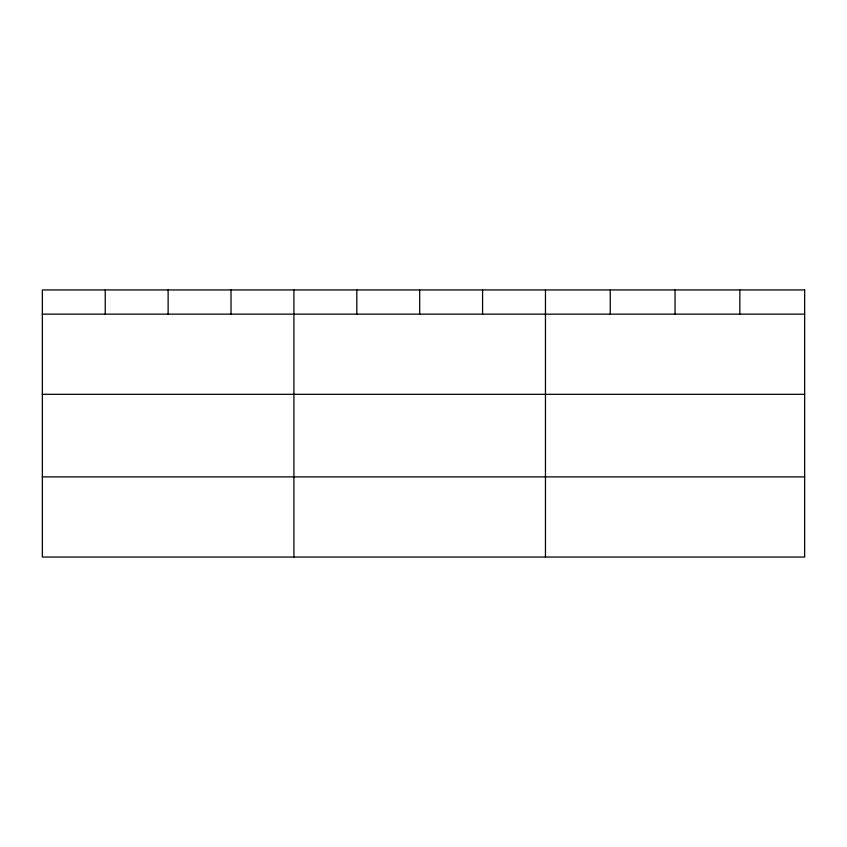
<?xml version="1.0" encoding="UTF-8"?>
<svg xmlns="http://www.w3.org/2000/svg" width="847" height="847" viewBox="0 0 847 847"><rect width="100%" height="100%" fill="white"/><g stroke="black" fill="none" stroke-linecap="round" stroke-linejoin="round"><path stroke-width="1.27" d="M42.35 314.152L804.65 314.152M42.35 394.31L804.65 394.31M42.35 476.893L804.65 476.893M739.855 289.949L739.855 314.152M675.059 289.949L675.059 314.152M610.264 289.949L610.264 314.152M545.468 289.949L545.468 557.051M482.578 289.949L482.578 314.152M419.689 289.949L419.689 314.152M356.799 289.949L356.799 314.152M293.909 289.949L293.909 557.051M231.019 289.949L231.019 314.152M168.13 289.949L168.13 314.152M105.24 289.949L105.24 314.152M804.65 289.949L42.35 289.949L42.35 557.051L804.65 557.051L804.65 289.949"/></g></svg>
